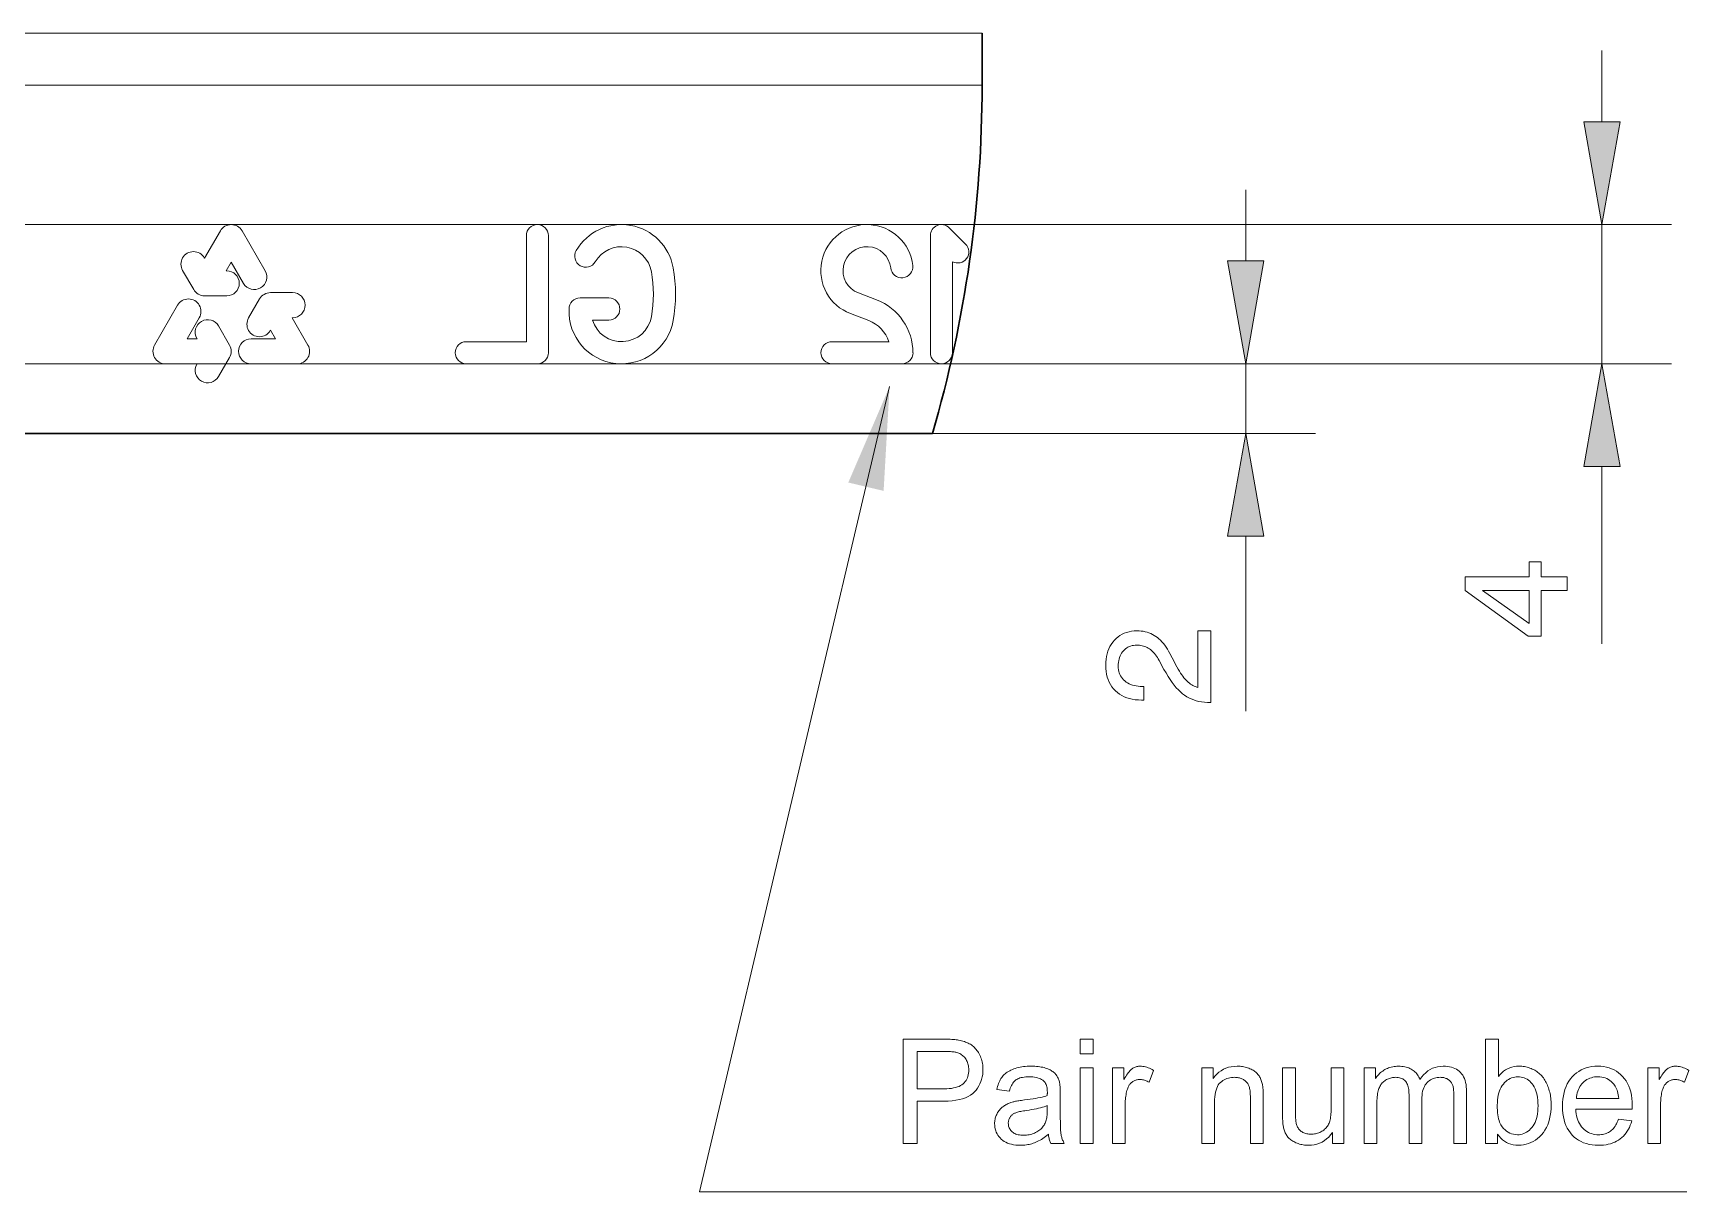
# Model space of a CAD drawing. Extents: x 5 to 409, y 5 to 583.
# Drawn here: x 263.95 to 311.5, y 170.77 to 204.06 of the extents above; entities that cross this region are included whole.
import ezdxf

# ---------------------------------------------------------------- set-up
doc = ezdxf.new("R2010")
doc.units = 0
for name, color, linetype, lineweight in [('DETAIL', 3, 'Continuous', 25), ('DIMENSIONS', 2, 'Continuous', 25), ('OUTLINE', 7, 'Continuous', 70), ('TEXT', 2, 'Continuous', 25)]:
    doc.layers.add(name, color=color, linetype=linetype, lineweight=lineweight)

msp = doc.modelspace()

# ---------------------------------------------------------------- linework, layer by layer
at = {"layer": 'DETAIL', "lineweight": 13}
for p, q in [((286.954, 204.057), (221.802, 204.057)), ((286.954, 202.557), (221.802, 202.557)), ((231.715, 198.557), (292.112, 198.557)), ((222.141, 194.557), (292.33, 194.557))]:
    msp.add_line(p, q, dxfattribs=at)
at = {"layer": 'DETAIL', "lineweight": 13, "ltscale": 0.106197}
for p, q in [((291.202, 204.057), (286.954, 204.057)), ((291.202, 202.557), (286.954, 202.557))]:
    msp.add_line(p, q, dxfattribs=at)
at = {"layer": 'DIMENSIONS', "lineweight": 13, "ltscale": 0.051139}
for p, q in [((309.004, 201.512), (309.004, 203.557)), ((298.773, 197.512), (298.773, 199.557))]:
    msp.add_line(p, q, dxfattribs=at)
at = {"layer": 'DIMENSIONS', "lineweight": 13, "ltscale": 0.472297}
msp.add_line((292.112, 198.557), (311.004, 198.557), dxfattribs=at)
at = {"layer": 'DIMENSIONS', "lineweight": 13, "ltscale": 0.1}
msp.add_line((309.004, 194.557), (309.004, 198.557), dxfattribs=at)
at = {"layer": 'DIMENSIONS', "lineweight": 13, "ltscale": 0.211064}
msp.add_line((292.33, 194.557), (300.773, 194.557), dxfattribs=at)
at = {"layer": 'DIMENSIONS', "lineweight": 13, "ltscale": 0.466838}
msp.add_line((292.33, 194.557), (311.004, 194.557), dxfattribs=at)
at = {"layer": 'DIMENSIONS', "lineweight": 13, "ltscale": 0.05}
msp.add_line((298.773, 192.557), (298.773, 194.557), dxfattribs=at)
at = {"layer": 'DIMENSIONS', "lineweight": 13, "ltscale": 0.274893}
msp.add_line((289.777, 192.557), (300.773, 192.557), dxfattribs=at)
at = {"layer": 'DIMENSIONS', "lineweight": 13, "ltscale": 0.127299}
msp.add_line((309.004, 186.511), (309.004, 191.603), dxfattribs=at)
at = {"layer": 'DIMENSIONS', "lineweight": 13, "ltscale": 0.125552}
msp.add_line((298.773, 184.581), (298.773, 189.603), dxfattribs=at)
at = {"layer": 'DIMENSIONS', "lineweight": 13}
for points in [[(308.483, 201.512), (309.004, 198.557), (309.525, 201.512)], [(298.252, 197.512), (298.773, 194.557), (299.294, 197.512)], [(309.525, 191.603), (309.004, 194.557), (308.483, 191.603)], [(299.294, 189.603), (298.773, 192.557), (298.252, 189.603)], [(308.004, 188.048), (307.262, 188.048), (307.262, 186.73), (306.882, 186.73), (305.071, 188.043), (305.071, 188.436), (306.916, 188.436), (306.916, 188.864), (307.262, 188.864), (307.262, 188.436), (308.004, 188.436)], [(306.916, 187.093), (306.916, 188.048), (305.573, 188.048)], [(297.773, 184.827), (297.76, 184.827), (297.673, 184.829), (297.588, 184.836), (297.506, 184.846), (297.428, 184.86), (297.352, 184.879), (297.279, 184.902), (297.209, 184.929), (297.142, 184.96), (297.078, 184.995), (297.017, 185.034), (296.957, 185.079), (296.898, 185.13), (296.839, 185.188), (296.779, 185.253), (296.72, 185.324), (296.661, 185.402), (296.602, 185.486), (296.543, 185.578), (296.484, 185.676), (296.426, 185.78), (296.287, 186.035), (296.261, 186.08), (296.236, 186.122), (296.209, 186.162), (296.182, 186.199), (296.154, 186.234), (296.126, 186.266), (296.097, 186.296), (296.068, 186.323), (296.038, 186.348), (296.007, 186.371), (295.976, 186.391), (295.943, 186.408), (295.909, 186.424), (295.875, 186.438), (295.839, 186.45), (295.802, 186.459), (295.764, 186.466), (295.725, 186.472), (295.685, 186.475), (295.644, 186.476), (295.597, 186.474), (295.552, 186.469), (295.509, 186.461), (295.468, 186.45), (295.428, 186.435), (295.391, 186.417), (295.355, 186.396), (295.321, 186.371), (295.289, 186.344), (295.259, 186.313), (295.231, 186.279), (295.206, 186.243), (295.184, 186.205), (295.165, 186.164), (295.149, 186.122), (295.136, 186.077), (295.125, 186.03), (295.118, 185.98), (295.114, 185.929), (295.112, 185.875), (295.114, 185.822), (295.12, 185.771), (295.129, 185.722), (295.142, 185.676), (295.159, 185.632), (295.179, 185.59), (295.203, 185.551), (295.231, 185.514), (295.263, 185.479), (295.298, 185.446), (295.336, 185.416), (295.378, 185.39), (295.422, 185.366), (295.468, 185.346), (295.518, 185.328), (295.57, 185.314), (295.626, 185.303), (295.684, 185.295), (295.744, 185.291), (295.808, 185.289), (295.844, 185.289), (295.844, 184.897), (295.783, 184.897), (295.69, 184.9), (295.601, 184.908), (295.516, 184.921), (295.435, 184.94), (295.358, 184.964), (295.284, 184.994), (295.215, 185.029), (295.15, 185.07), (295.088, 185.115), (295.031, 185.167), (294.978, 185.223), (294.931, 185.282), (294.89, 185.346), (294.854, 185.413), (294.823, 185.485), (294.798, 185.56), (294.779, 185.639), (294.765, 185.721), (294.757, 185.808), (294.754, 185.898), (294.756, 185.985), (294.764, 186.069), (294.776, 186.149), (294.793, 186.225), (294.816, 186.299), (294.843, 186.368), (294.875, 186.435), (294.912, 186.498), (294.954, 186.558), (295.001, 186.614), (295.051, 186.666), (295.105, 186.712), (295.162, 186.753), (295.222, 186.789), (295.286, 186.819), (295.352, 186.843), (295.421, 186.862), (295.494, 186.876), (295.569, 186.884), (295.648, 186.887), (295.709, 186.885), (295.769, 186.881), (295.827, 186.873), (295.883, 186.861), (295.938, 186.847), (295.992, 186.829), (296.044, 186.809), (296.094, 186.785), (296.143, 186.757), (296.191, 186.727), (296.237, 186.693), (296.281, 186.656), (296.325, 186.616), (296.367, 186.572), (296.408, 186.524), (296.448, 186.474), (296.486, 186.42), (296.524, 186.363), (296.56, 186.302), (296.594, 186.238), (296.723, 185.985), (296.76, 185.915), (296.797, 185.849), (296.832, 185.787), (296.867, 185.729), (296.902, 185.675), (296.935, 185.625), (296.968, 185.58), (297, 185.538), (297.032, 185.501), (297.062, 185.467), (297.093, 185.437), (297.124, 185.409), (297.157, 185.383), (297.19, 185.359), (297.223, 185.337), (297.257, 185.317), (297.292, 185.299), (297.328, 185.284), (297.365, 185.271), (297.402, 185.26), (297.402, 186.887), (297.773, 186.887)]]:
    msp.add_lwpolyline(points, close=True, dxfattribs=at)
for points in [[(308.483, 201.512), (309.004, 198.557), (308.483, 201.512), (309.525, 201.512)], [(298.252, 197.512), (298.773, 194.557), (298.252, 197.512), (299.294, 197.512)], [(309.525, 191.603), (309.004, 194.557), (309.525, 191.603), (308.483, 191.603)], [(299.294, 189.603), (298.773, 192.557), (299.294, 189.603), (298.252, 189.603)]]:
    msp.add_solid(points, dxfattribs=at)
at = {"layer": 'OUTLINE', "lineweight": 30, "ltscale": 0.0375}
msp.add_line((291.202, 202.557), (291.202, 204.057), dxfattribs=at)
at = {"layer": 'OUTLINE', "lineweight": 13, "ltscale": 0.022758}
msp.add_line((269.327, 198.377), (268.872, 197.589), dxfattribs=at)
at = {"layer": 'OUTLINE', "lineweight": 13, "ltscale": 0.033158}
msp.add_line((269.951, 198.377), (270.614, 197.229), dxfattribs=at)
at = {"layer": 'OUTLINE', "lineweight": 13, "ltscale": 0.016542}
msp.add_line((290.26, 198.464), (290.728, 197.996), dxfattribs=at)
at = {"layer": 'OUTLINE', "lineweight": 13, "ltscale": 0.076154}
msp.add_line((278.115, 198.239), (278.115, 195.193), dxfattribs=at)
at = {"layer": 'OUTLINE', "lineweight": 13, "ltscale": 0.084102}
for p, q in [((278.751, 198.239), (278.751, 194.875)), ((289.717, 194.875), (289.717, 198.239))]:
    msp.add_line(p, q, dxfattribs=at)
at = {"layer": 'OUTLINE', "lineweight": 13, "ltscale": 0.000326954}
msp.add_line((268.872, 197.589), (268.866, 197.6), dxfattribs=at)
at = {"layer": 'OUTLINE', "lineweight": 13, "ltscale": 0.007162}
msp.add_line((269.639, 197.477), (269.496, 197.229), dxfattribs=at)
at = {"layer": 'OUTLINE', "lineweight": 13, "ltscale": 0.017569}
msp.add_line((269.639, 197.477), (269.991, 196.869), dxfattribs=at)
at = {"layer": 'OUTLINE', "lineweight": 13, "ltscale": 0.065396}
msp.add_line((290.353, 194.875), (290.353, 197.491), dxfattribs=at)
at = {"layer": 'OUTLINE', "lineweight": 13, "ltscale": 0.015916}
for p, q in [((268.561, 196.689), (268.242, 197.24)), ((268.872, 196.509), (269.509, 196.509))]:
    msp.add_line(p, q, dxfattribs=at)
at = {"layer": 'OUTLINE', "lineweight": 13, "ltscale": 0.000327301}
msp.add_line((269.496, 197.229), (269.509, 197.229), dxfattribs=at)
at = {"layer": 'OUTLINE', "lineweight": 13, "ltscale": 0.015792}
for p, q in [((270.454, 196.422), (270.138, 195.875)), ((269.591, 194.738), (269.276, 194.19))]:
    msp.add_line(p, q, dxfattribs=at)
at = {"layer": 'OUTLINE', "lineweight": 13, "ltscale": 0.015791}
for p, q in [((270.765, 196.601), (271.397, 196.602)), ((269.591, 195.097), (269.276, 195.644))]:
    msp.add_line(p, q, dxfattribs=at)
at = {"layer": 'OUTLINE', "lineweight": 13, "ltscale": 0.020621}
msp.add_line((280.482, 196.448), (279.657, 196.448), dxfattribs=at)
at = {"layer": 'OUTLINE', "lineweight": 13, "ltscale": 0.013964}
for p, q in [((288.172, 196.393), (287.65, 196.592)), ((287.946, 195.799), (287.424, 195.998))]:
    msp.add_line(p, q, dxfattribs=at)
at = {"layer": 'OUTLINE', "lineweight": 13, "ltscale": 0.033007}
for p, q in [((267.439, 195.097), (268.099, 196.241)), ((271.53, 194.557), (270.21, 194.557))]:
    msp.add_line(p, q, dxfattribs=at)
at = {"layer": 'OUTLINE', "lineweight": 13, "ltscale": 0.017419}
for p, q in [((268.374, 195.277), (268.722, 195.881)), ((270.907, 195.277), (270.21, 195.277))]:
    msp.add_line(p, q, dxfattribs=at)
at = {"layer": 'OUTLINE', "lineweight": 13, "ltscale": 0.000232275}
msp.add_line((270.765, 195.522), (270.761, 195.514), dxfattribs=at)
at = {"layer": 'OUTLINE', "lineweight": 13, "ltscale": 0.007074}
msp.add_line((270.907, 195.277), (270.765, 195.522), dxfattribs=at)
at = {"layer": 'OUTLINE', "lineweight": 13, "ltscale": 0.022662}
for p, q in [((271.842, 195.097), (271.389, 195.882)), ((267.75, 194.557), (268.657, 194.557))]:
    msp.add_line(p, q, dxfattribs=at)
at = {"layer": 'OUTLINE', "lineweight": 13, "ltscale": 0.000232315}
msp.add_line((271.389, 195.882), (271.398, 195.882), dxfattribs=at)
at = {"layer": 'OUTLINE', "lineweight": 13, "ltscale": 0.011731}
msp.add_line((280.482, 195.812), (280.013, 195.812), dxfattribs=at)
at = {"layer": 'OUTLINE', "lineweight": 13, "ltscale": 0.007073}
msp.add_line((268.374, 195.277), (268.657, 195.277), dxfattribs=at)
at = {"layer": 'OUTLINE', "lineweight": 13, "ltscale": 0.000232225}
msp.add_line((268.657, 195.277), (268.652, 195.285), dxfattribs=at)
at = {"layer": 'OUTLINE', "lineweight": 13, "ltscale": 0.043213}
msp.add_line((278.115, 195.193), (276.387, 195.193), dxfattribs=at)
at = {"layer": 'OUTLINE', "lineweight": 13, "ltscale": 0.040952}
msp.add_line((286.891, 195.193), (288.529, 195.193), dxfattribs=at)
at = {"layer": 'OUTLINE', "lineweight": 13, "ltscale": 0.000231894}
msp.add_line((268.657, 194.557), (268.652, 194.549), dxfattribs=at)
at = {"layer": 'OUTLINE', "lineweight": 13, "ltscale": 0.051162}
msp.add_line((278.433, 194.557), (276.387, 194.557), dxfattribs=at)
at = {"layer": 'OUTLINE', "lineweight": 13, "ltscale": 0.050214}
msp.add_line((288.9, 194.557), (286.891, 194.557), dxfattribs=at)
at = {"layer": 'OUTLINE', "lineweight": 30}
msp.add_line((223.227, 192.557), (289.777, 192.557), dxfattribs=at)
msp.add_arc((255.402, 202.557), 35.8, 343.7799, 360, dxfattribs=at)
at = {"layer": 'OUTLINE', "lineweight": 13}
for centre, radius, start, end in [((269.639, 198.197), 0.36, 30, 150), ((278.433, 198.239), 0.318, 0, 180), ((280.847, 197.049), 1.508, 10.1845, 149.6553), ((287.895, 197.234), 1.323, 6.4074, 249.1141), ((290.035, 198.239), 0.318, 45, 180), ((280.847, 197.049), 0.872, 10.1845, 149.6553), ((287.895, 197.234), 0.687, 6.4074, 249.1141), ((290.503, 197.771), 0.318, 241.8684, 45), ((268.554, 197.42), 0.36, 30, 210), ((279.82, 197.65), 0.318, 149.6553, 329.6553), ((288.894, 197.346), 0.318, 186.4074, 6.4074), ((269.509, 196.869), 0.36, 270, 90), ((270.302, 197.049), 0.36, 210, 30), ((278.109, 196.557), 3.654, 349.8155, 10.1845), ((278.109, 196.557), 4.29, 349.8155, 10.1845), ((268.41, 196.061), 0.36, 330, 150), ((268.872, 196.869), 0.36, 210, 270), ((270.766, 196.241), 0.36, 90.0928, 149.9072), ((271.398, 196.242), 0.36, 270.0928, 90.0928), ((279.656, 196.132), 0.316, 89.8247, 180.4338), ((280.482, 196.13), 0.318, 270, 90), ((287.593, 194.875), 1.624, 0, 69.1141), ((280.847, 196.065), 1.508, 177.5549, 349.8155), ((280.847, 196.065), 0.872, 196.9015, 349.8155), ((268.964, 195.465), 0.36, 29.9072, 209.9072), ((270.449, 195.695), 0.36, 149.9072, 329.9072), ((287.593, 194.875), 0.988, 18.7637, 69.1141), ((267.75, 194.917), 0.36, 150, 270), ((269.279, 194.917), 0.36, 330.0928, 29.9072), ((270.21, 194.917), 0.36, 90, 270), ((271.53, 194.917), 0.36, 270, 30), ((276.387, 194.875), 0.318, 90, 270), ((286.891, 194.875), 0.318, 90, 270), ((268.964, 194.37), 0.36, 150.0928, 330.0928), ((278.433, 194.875), 0.318, 270, 0), ((288.9, 194.875), 0.318, 270, 0), ((290.035, 194.875), 0.318, 180, 0)]:
    msp.add_arc(centre, radius, start, end, dxfattribs=at)
at = {"layer": 'TEXT', "lineweight": 13}
msp.add_lwpolyline([(288.545, 193.903), (283.091, 170.769), (311.442, 170.769)], dxfattribs=at)
for points in [[(288.938, 172.157), (288.938, 175.157), (290.07, 175.157), (290.128, 175.157), (290.184, 175.156), (290.237, 175.155), (290.286, 175.153), (290.334, 175.15), (290.378, 175.147), (290.419, 175.143), (290.458, 175.139), (290.493, 175.134), (290.526, 175.129), (290.57, 175.121), (290.612, 175.111), (290.653, 175.101), (290.692, 175.089), (290.73, 175.075), (290.766, 175.061), (290.801, 175.045), (290.834, 175.027), (290.866, 175.009), (290.897, 174.989), (290.926, 174.967), (290.954, 174.944), (290.981, 174.919), (291.007, 174.893), (291.032, 174.864), (291.055, 174.835), (291.077, 174.803), (291.098, 174.77), (291.118, 174.735), (291.137, 174.699), (291.155, 174.661), (291.17, 174.623), (291.184, 174.584), (291.196, 174.544), (291.206, 174.504), (291.214, 174.462), (291.22, 174.42), (291.225, 174.377), (291.227, 174.334), (291.228, 174.29), (291.226, 174.214), (291.219, 174.141), (291.206, 174.071), (291.189, 174.002), (291.167, 173.936), (291.141, 173.873), (291.109, 173.812), (291.072, 173.753), (291.031, 173.696), (290.985, 173.642), (290.932, 173.592), (290.872, 173.547), (290.803, 173.507), (290.727, 173.472), (290.643, 173.443), (290.551, 173.419), (290.451, 173.401), (290.344, 173.388), (290.228, 173.38), (290.105, 173.377), (289.335, 173.377), (289.335, 172.157)], [(294.02, 174.734), (294.02, 175.157), (294.388, 175.157), (294.388, 174.734)], [(306.001, 172.157), (305.659, 172.157), (305.659, 175.157), (306.028, 175.157), (306.028, 174.087), (306.076, 174.143), (306.126, 174.192), (306.179, 174.236), (306.235, 174.274), (306.293, 174.307), (306.354, 174.333), (306.418, 174.353), (306.484, 174.368), (306.552, 174.377), (306.623, 174.38), (306.663, 174.379), (306.703, 174.377), (306.742, 174.372), (306.78, 174.367), (306.818, 174.36), (306.856, 174.351), (306.893, 174.34), (306.93, 174.328), (306.967, 174.314), (307.003, 174.299), (307.038, 174.282), (307.072, 174.264), (307.105, 174.245), (307.136, 174.224), (307.166, 174.202), (307.195, 174.178), (307.222, 174.154), (307.249, 174.128), (307.274, 174.1), (307.298, 174.072), (307.32, 174.042), (307.342, 174.011), (307.362, 173.979), (307.382, 173.945), (307.401, 173.91), (307.418, 173.874), (307.435, 173.837), (307.45, 173.799), (307.465, 173.76), (307.479, 173.719), (307.491, 173.677), (307.502, 173.635), (307.512, 173.592), (307.521, 173.549), (307.528, 173.505), (307.534, 173.46), (307.538, 173.415), (307.542, 173.37), (307.543, 173.324), (307.544, 173.277), (307.541, 173.168), (307.533, 173.063), (307.519, 172.964), (307.5, 172.87), (307.475, 172.782), (307.445, 172.698), (307.409, 172.619), (307.367, 172.545), (307.32, 172.477), (307.268, 172.413), (307.212, 172.355), (307.153, 172.303), (307.092, 172.258), (307.029, 172.218), (306.964, 172.184), (306.897, 172.157), (306.827, 172.136), (306.755, 172.12), (306.681, 172.111), (306.605, 172.108), (306.53, 172.111), (306.458, 172.121), (306.389, 172.137), (306.324, 172.16), (306.262, 172.189), (306.203, 172.224), (306.147, 172.266), (306.095, 172.314), (306.047, 172.369), (306.001, 172.43)], [(289.335, 173.731), (290.111, 173.731), (290.186, 173.732), (290.256, 173.737), (290.322, 173.744), (290.383, 173.754), (290.44, 173.767), (290.492, 173.783), (290.54, 173.801), (290.584, 173.823), (290.623, 173.847), (290.657, 173.874), (290.688, 173.904), (290.716, 173.936), (290.74, 173.971), (290.761, 174.008), (290.779, 174.047), (290.793, 174.088), (290.804, 174.132), (290.813, 174.178), (290.817, 174.227), (290.819, 174.277), (290.818, 174.315), (290.815, 174.351), (290.81, 174.386), (290.804, 174.419), (290.795, 174.452), (290.785, 174.484), (290.772, 174.514), (290.758, 174.544), (290.742, 174.572), (290.724, 174.6), (290.704, 174.626), (290.683, 174.65), (290.661, 174.672), (290.638, 174.692), (290.614, 174.711), (290.588, 174.728), (290.561, 174.743), (290.533, 174.756), (290.504, 174.767), (290.473, 174.777), (290.451, 174.782), (290.426, 174.786), (290.398, 174.79), (290.366, 174.794), (290.33, 174.797), (290.292, 174.799), (290.25, 174.801), (290.204, 174.802), (290.155, 174.803), (290.103, 174.803), (289.335, 174.803)], [(293.105, 172.425), (293.064, 172.392), (293.024, 172.36), (292.983, 172.33), (292.944, 172.303), (292.904, 172.277), (292.865, 172.254), (292.826, 172.232), (292.787, 172.213), (292.749, 172.195), (292.711, 172.18), (292.673, 172.166), (292.634, 172.154), (292.595, 172.143), (292.555, 172.134), (292.515, 172.126), (292.474, 172.12), (292.432, 172.115), (292.39, 172.111), (292.348, 172.109), (292.305, 172.108), (292.235, 172.11), (292.168, 172.115), (292.105, 172.124), (292.045, 172.136), (291.988, 172.152), (291.935, 172.171), (291.885, 172.194), (291.838, 172.22), (291.794, 172.25), (291.754, 172.283), (291.718, 172.319), (291.685, 172.357), (291.656, 172.397), (291.631, 172.439), (291.61, 172.482), (291.593, 172.528), (291.579, 172.576), (291.57, 172.625), (291.564, 172.677), (291.562, 172.73), (291.563, 172.762), (291.565, 172.793), (291.568, 172.824), (291.573, 172.854), (291.58, 172.883), (291.588, 172.912), (291.597, 172.94), (291.608, 172.968), (291.621, 172.995), (291.635, 173.022), (291.649, 173.048), (291.665, 173.073), (291.682, 173.096), (291.7, 173.119), (291.718, 173.141), (291.738, 173.162), (291.758, 173.181), (291.78, 173.2), (291.802, 173.217), (291.825, 173.234), (291.849, 173.249), (291.873, 173.264), (291.898, 173.278), (291.924, 173.291), (291.95, 173.304), (291.977, 173.316), (292.004, 173.326), (292.032, 173.337), (292.061, 173.346), (292.09, 173.355), (292.113, 173.36), (292.138, 173.366), (292.165, 173.372), (292.194, 173.377), (292.226, 173.383), (292.26, 173.388), (292.296, 173.394), (292.334, 173.399), (292.375, 173.404), (292.417, 173.41), (292.504, 173.421), (292.586, 173.432), (292.664, 173.444), (292.736, 173.456), (292.805, 173.468), (292.868, 173.481), (292.926, 173.494), (292.98, 173.508), (293.03, 173.522), (293.074, 173.537), (293.075, 173.551), (293.075, 173.565), (293.075, 173.577), (293.075, 173.588), (293.076, 173.599), (293.076, 173.608), (293.076, 173.616), (293.076, 173.622), (293.076, 173.628), (293.076, 173.633), (293.075, 173.677), (293.072, 173.718), (293.067, 173.756), (293.059, 173.792), (293.05, 173.825), (293.039, 173.855), (293.025, 173.883), (293.009, 173.908), (292.992, 173.93), (292.972, 173.95), (292.942, 173.974), (292.91, 173.995), (292.875, 174.014), (292.837, 174.03), (292.796, 174.044), (292.753, 174.055), (292.707, 174.064), (292.658, 174.07), (292.607, 174.074), (292.552, 174.075), (292.502, 174.074), (292.454, 174.071), (292.409, 174.067), (292.366, 174.06), (292.326, 174.052), (292.289, 174.042), (292.255, 174.03), (292.224, 174.017), (292.195, 174.001), (292.169, 173.984), (292.144, 173.964), (292.122, 173.942), (292.1, 173.917), (292.08, 173.888), (292.061, 173.858), (292.043, 173.824), (292.027, 173.788), (292.012, 173.748), (291.998, 173.706), (291.985, 173.661), (291.625, 173.711), (291.636, 173.756), (291.647, 173.8), (291.66, 173.841), (291.675, 173.881), (291.69, 173.92), (291.707, 173.956), (291.725, 173.991), (291.744, 174.024), (291.765, 174.055), (291.787, 174.084), (291.81, 174.112), (291.836, 174.138), (291.864, 174.163), (291.893, 174.187), (291.925, 174.21), (291.958, 174.231), (291.994, 174.251), (292.031, 174.27), (292.071, 174.287), (292.112, 174.303), (292.156, 174.318), (292.2, 174.331), (292.246, 174.342), (292.293, 174.352), (292.342, 174.361), (292.392, 174.367), (292.443, 174.373), (292.496, 174.377), (292.55, 174.379), (292.606, 174.38), (292.66, 174.379), (292.713, 174.377), (292.763, 174.374), (292.811, 174.369), (292.858, 174.363), (292.902, 174.356), (292.944, 174.348), (292.984, 174.338), (293.022, 174.327), (293.058, 174.314), (293.092, 174.301), (293.124, 174.287), (293.154, 174.272), (293.182, 174.256), (293.209, 174.24), (293.233, 174.224), (293.256, 174.206), (293.277, 174.188), (293.296, 174.169), (293.314, 174.15), (293.329, 174.129), (293.344, 174.108), (293.358, 174.085), (293.371, 174.062), (293.383, 174.037), (293.394, 174.012), (293.404, 173.985), (293.413, 173.957), (293.421, 173.929), (293.428, 173.899), (293.432, 173.879), (293.435, 173.855), (293.438, 173.829), (293.44, 173.799), (293.442, 173.767), (293.444, 173.731), (293.445, 173.693), (293.446, 173.651), (293.446, 173.607), (293.447, 173.559), (293.447, 173.068), (293.447, 172.969), (293.448, 172.878), (293.449, 172.794), (293.45, 172.718), (293.452, 172.649), (293.455, 172.588), (293.458, 172.534), (293.462, 172.488), (293.466, 172.449), (293.47, 172.418), (293.475, 172.391), (293.481, 172.364), (293.488, 172.338), (293.496, 172.311), (293.505, 172.285), (293.515, 172.259), (293.526, 172.233), (293.537, 172.208), (293.55, 172.182), (293.563, 172.157), (293.179, 172.157), (293.167, 172.181), (293.157, 172.205), (293.148, 172.23), (293.139, 172.255), (293.131, 172.282), (293.124, 172.309), (293.118, 172.337), (293.113, 172.366), (293.109, 172.395)], [(294.02, 172.157), (294.02, 174.331), (294.388, 174.331), (294.388, 172.157)], [(294.945, 172.157), (294.945, 174.331), (295.276, 174.331), (295.276, 174.001), (295.301, 174.046), (295.326, 174.087), (295.35, 174.126), (295.374, 174.161), (295.398, 174.193), (295.421, 174.222), (295.444, 174.248), (295.467, 174.27), (295.489, 174.29), (295.51, 174.306), (295.532, 174.32), (295.554, 174.333), (295.577, 174.344), (295.6, 174.353), (295.623, 174.361), (295.647, 174.368), (295.671, 174.373), (295.696, 174.377), (295.721, 174.379), (295.747, 174.38), (295.784, 174.379), (295.821, 174.375), (295.859, 174.369), (295.897, 174.361), (295.934, 174.35), (295.972, 174.337), (296.01, 174.322), (296.049, 174.304), (296.087, 174.284), (296.125, 174.261), (295.998, 173.919), (295.971, 173.934), (295.944, 173.948), (295.917, 173.96), (295.89, 173.97), (295.863, 173.979), (295.836, 173.986), (295.809, 173.992), (295.782, 173.996), (295.755, 173.998), (295.728, 173.999), (295.704, 173.998), (295.681, 173.996), (295.658, 173.993), (295.636, 173.988), (295.614, 173.981), (295.592, 173.973), (295.571, 173.964), (295.551, 173.953), (295.531, 173.94), (295.511, 173.926), (295.493, 173.911), (295.475, 173.895), (295.459, 173.878), (295.443, 173.859), (295.429, 173.84), (295.416, 173.819), (295.404, 173.797), (295.393, 173.774), (295.383, 173.75), (295.374, 173.725), (295.363, 173.685), (295.352, 173.645), (295.343, 173.604), (295.335, 173.562), (295.328, 173.519), (295.323, 173.476), (295.318, 173.432), (295.315, 173.387), (295.313, 173.341), (295.313, 173.295), (295.313, 172.157)], [(297.509, 172.157), (297.509, 174.331), (297.84, 174.331), (297.84, 174.022), (297.89, 174.09), (297.944, 174.151), (298.003, 174.204), (298.066, 174.251), (298.133, 174.29), (298.204, 174.322), (298.28, 174.348), (298.359, 174.365), (298.444, 174.376), (298.532, 174.38), (298.571, 174.379), (298.609, 174.377), (298.647, 174.373), (298.684, 174.368), (298.72, 174.362), (298.756, 174.354), (298.791, 174.345), (298.826, 174.335), (298.86, 174.323), (298.893, 174.309), (298.925, 174.295), (298.956, 174.279), (298.984, 174.263), (299.012, 174.246), (299.037, 174.228), (299.061, 174.209), (299.083, 174.189), (299.104, 174.168), (299.122, 174.146), (299.14, 174.124), (299.156, 174.101), (299.17, 174.076), (299.184, 174.051), (299.197, 174.025), (299.209, 173.999), (299.22, 173.971), (299.23, 173.942), (299.239, 173.913), (299.247, 173.883), (299.254, 173.852), (299.258, 173.83), (299.262, 173.805), (299.265, 173.777), (299.267, 173.745), (299.27, 173.711), (299.271, 173.674), (299.273, 173.633), (299.274, 173.59), (299.274, 173.543), (299.275, 173.494), (299.275, 172.157), (298.906, 172.157), (298.906, 173.479), (298.906, 173.523), (298.905, 173.565), (298.902, 173.604), (298.899, 173.641), (298.896, 173.676), (298.891, 173.709), (298.885, 173.739), (298.879, 173.767), (298.872, 173.793), (298.863, 173.816), (298.854, 173.838), (298.844, 173.859), (298.832, 173.879), (298.818, 173.898), (298.804, 173.916), (298.788, 173.934), (298.771, 173.95), (298.752, 173.966), (298.732, 173.98), (298.711, 173.994), (298.689, 174.007), (298.666, 174.018), (298.642, 174.028), (298.617, 174.037), (298.592, 174.044), (298.566, 174.05), (298.539, 174.055), (298.511, 174.058), (298.483, 174.06), (298.454, 174.061), (298.408, 174.059), (298.363, 174.055), (298.319, 174.047), (298.276, 174.037), (298.235, 174.023), (298.195, 174.007), (298.156, 173.987), (298.119, 173.965), (298.083, 173.94), (298.048, 173.911), (298.015, 173.879), (297.986, 173.841), (297.961, 173.797), (297.939, 173.749), (297.92, 173.695), (297.904, 173.635), (297.892, 173.571), (297.884, 173.501), (297.879, 173.425), (297.877, 173.344), (297.877, 172.157)], [(301.264, 172.157), (301.264, 172.477), (301.211, 172.407), (301.155, 172.344), (301.095, 172.289), (301.032, 172.241), (300.964, 172.2), (300.894, 172.167), (300.819, 172.141), (300.741, 172.123), (300.66, 172.112), (300.574, 172.108), (300.536, 172.109), (300.498, 172.111), (300.461, 172.115), (300.424, 172.12), (300.388, 172.127), (300.353, 172.135), (300.317, 172.144), (300.283, 172.155), (300.249, 172.168), (300.215, 172.182), (300.183, 172.197), (300.152, 172.213), (300.123, 172.23), (300.095, 172.247), (300.07, 172.265), (300.046, 172.284), (300.024, 172.304), (300.003, 172.324), (299.984, 172.345), (299.967, 172.367), (299.952, 172.39), (299.937, 172.414), (299.923, 172.439), (299.91, 172.464), (299.899, 172.491), (299.888, 172.519), (299.878, 172.548), (299.869, 172.578), (299.861, 172.608), (299.854, 172.64), (299.85, 172.663), (299.846, 172.689), (299.842, 172.717), (299.839, 172.747), (299.837, 172.781), (299.835, 172.816), (299.833, 172.854), (299.832, 172.895), (299.832, 172.938), (299.831, 172.984), (299.831, 174.331), (300.2, 174.331), (300.2, 173.125), (300.2, 173.069), (300.201, 173.017), (300.202, 172.969), (300.203, 172.925), (300.205, 172.884), (300.208, 172.847), (300.211, 172.814), (300.214, 172.784), (300.218, 172.758), (300.222, 172.737), (300.23, 172.708), (300.239, 172.681), (300.25, 172.655), (300.262, 172.63), (300.276, 172.607), (300.292, 172.585), (300.309, 172.564), (300.328, 172.544), (300.348, 172.526), (300.369, 172.508), (300.393, 172.493), (300.417, 172.478), (300.442, 172.466), (300.468, 172.455), (300.495, 172.446), (300.524, 172.439), (300.553, 172.433), (300.584, 172.429), (300.615, 172.426), (300.648, 172.425), (300.681, 172.426), (300.713, 172.429), (300.745, 172.433), (300.777, 172.439), (300.808, 172.447), (300.839, 172.456), (300.87, 172.467), (300.9, 172.48), (300.93, 172.494), (300.959, 172.51), (300.987, 172.528), (301.014, 172.547), (301.038, 172.567), (301.062, 172.588), (301.083, 172.611), (301.103, 172.634), (301.121, 172.659), (301.137, 172.686), (301.152, 172.713), (301.165, 172.742), (301.176, 172.772), (301.186, 172.805), (301.195, 172.841), (301.203, 172.88), (301.21, 172.921), (301.215, 172.965), (301.219, 173.011), (301.222, 173.06), (301.224, 173.112), (301.225, 173.166), (301.225, 174.331), (301.593, 174.331), (301.593, 172.157)], [(302.17, 172.157), (302.17, 174.331), (302.5, 174.331), (302.5, 174.026), (302.521, 174.057), (302.543, 174.087), (302.567, 174.116), (302.592, 174.143), (302.619, 174.17), (302.647, 174.195), (302.676, 174.219), (302.707, 174.241), (302.739, 174.262), (302.772, 174.283), (302.806, 174.301), (302.842, 174.318), (302.878, 174.332), (302.915, 174.345), (302.954, 174.355), (302.993, 174.364), (303.033, 174.371), (303.074, 174.376), (303.116, 174.379), (303.159, 174.38), (303.206, 174.379), (303.252, 174.376), (303.296, 174.371), (303.338, 174.364), (303.378, 174.355), (303.417, 174.344), (303.454, 174.331), (303.489, 174.316), (303.523, 174.299), (303.555, 174.279), (303.585, 174.259), (303.613, 174.236), (303.639, 174.212), (303.664, 174.186), (303.686, 174.159), (303.707, 174.13), (303.726, 174.1), (303.744, 174.068), (303.759, 174.034), (303.773, 173.999), (303.826, 174.071), (303.882, 174.136), (303.941, 174.193), (304.004, 174.243), (304.069, 174.285), (304.138, 174.319), (304.21, 174.345), (304.285, 174.365), (304.363, 174.376), (304.444, 174.38), (304.507, 174.378), (304.567, 174.373), (304.624, 174.364), (304.679, 174.351), (304.73, 174.335), (304.778, 174.315), (304.823, 174.292), (304.866, 174.265), (304.905, 174.235), (304.941, 174.201), (304.974, 174.163), (305.004, 174.121), (305.03, 174.076), (305.052, 174.027), (305.072, 173.973), (305.087, 173.916), (305.099, 173.855), (305.108, 173.79), (305.113, 173.722), (305.115, 173.649), (305.115, 172.157), (304.749, 172.157), (304.749, 173.526), (304.748, 173.569), (304.747, 173.61), (304.746, 173.648), (304.743, 173.683), (304.74, 173.716), (304.736, 173.747), (304.731, 173.775), (304.726, 173.801), (304.72, 173.824), (304.713, 173.845), (304.705, 173.864), (304.696, 173.882), (304.686, 173.9), (304.675, 173.916), (304.663, 173.932), (304.649, 173.948), (304.634, 173.962), (304.618, 173.976), (304.601, 173.989), (304.583, 174.001), (304.564, 174.012), (304.544, 174.023), (304.524, 174.031), (304.502, 174.039), (304.481, 174.046), (304.458, 174.051), (304.435, 174.055), (304.411, 174.058), (304.387, 174.06), (304.362, 174.061), (304.317, 174.059), (304.273, 174.054), (304.231, 174.047), (304.191, 174.036), (304.152, 174.022), (304.115, 174.006), (304.079, 173.986), (304.045, 173.963), (304.012, 173.937), (303.981, 173.908), (303.953, 173.876), (303.927, 173.84), (303.904, 173.8), (303.884, 173.757), (303.868, 173.71), (303.854, 173.659), (303.844, 173.605), (303.836, 173.547), (303.831, 173.485), (303.83, 173.42), (303.83, 172.157), (303.462, 172.157), (303.462, 173.569), (303.461, 173.617), (303.458, 173.663), (303.453, 173.706), (303.447, 173.746), (303.439, 173.784), (303.429, 173.82), (303.417, 173.853), (303.404, 173.884), (303.389, 173.912), (303.372, 173.938), (303.352, 173.961), (303.331, 173.982), (303.307, 174), (303.281, 174.016), (303.253, 174.03), (303.222, 174.041), (303.189, 174.049), (303.154, 174.056), (303.117, 174.059), (303.077, 174.061), (303.046, 174.06), (303.016, 174.057), (302.986, 174.053), (302.956, 174.047), (302.927, 174.04), (302.899, 174.031), (302.871, 174.02), (302.843, 174.008), (302.816, 173.994), (302.789, 173.979), (302.764, 173.962), (302.739, 173.943), (302.717, 173.923), (302.695, 173.901), (302.676, 173.878), (302.657, 173.853), (302.64, 173.827), (302.625, 173.799), (302.611, 173.77), (302.598, 173.739), (302.587, 173.706), (302.577, 173.671), (302.568, 173.632), (302.56, 173.591), (302.554, 173.547), (302.548, 173.5), (302.544, 173.45), (302.541, 173.398), (302.539, 173.343), (302.539, 173.285), (302.539, 172.157)], [(305.997, 173.26), (305.998, 173.184), (306.001, 173.113), (306.007, 173.045), (306.014, 172.982), (306.024, 172.924), (306.035, 172.869), (306.049, 172.819), (306.065, 172.774), (306.083, 172.733), (306.103, 172.696), (306.139, 172.642), (306.178, 172.593), (306.219, 172.551), (306.262, 172.514), (306.308, 172.482), (306.356, 172.457), (306.407, 172.437), (306.46, 172.423), (306.516, 172.414), (306.574, 172.411), (306.622, 172.413), (306.668, 172.42), (306.713, 172.43), (306.757, 172.445), (306.799, 172.464), (306.84, 172.487), (306.88, 172.514), (306.919, 172.545), (306.956, 172.581), (306.992, 172.621), (307.025, 172.665), (307.055, 172.713), (307.081, 172.765), (307.104, 172.822), (307.124, 172.882), (307.139, 172.947), (307.152, 173.015), (307.161, 173.088), (307.166, 173.165), (307.168, 173.246), (307.166, 173.329), (307.161, 173.407), (307.152, 173.481), (307.141, 173.551), (307.125, 173.616), (307.107, 173.677), (307.085, 173.733), (307.06, 173.784), (307.031, 173.832), (306.999, 173.874), (306.964, 173.913), (306.928, 173.947), (306.891, 173.978), (306.852, 174.004), (306.812, 174.026), (306.771, 174.044), (306.728, 174.059), (306.683, 174.069), (306.638, 174.075), (306.591, 174.077), (306.543, 174.075), (306.497, 174.068), (306.452, 174.058), (306.408, 174.043), (306.365, 174.024), (306.324, 174.001), (306.285, 173.974), (306.246, 173.943), (306.209, 173.907), (306.173, 173.867), (306.14, 173.823), (306.11, 173.776), (306.083, 173.724), (306.06, 173.669), (306.041, 173.611), (306.025, 173.548), (306.013, 173.482), (306.004, 173.412), (305.999, 173.338)], [(309.48, 172.857), (309.861, 172.81), (309.841, 172.745), (309.818, 172.683), (309.793, 172.623), (309.764, 172.567), (309.732, 172.514), (309.697, 172.464), (309.659, 172.416), (309.618, 172.372), (309.574, 172.331), (309.527, 172.292), (309.477, 172.257), (309.424, 172.226), (309.369, 172.199), (309.311, 172.175), (309.25, 172.154), (309.186, 172.138), (309.12, 172.125), (309.051, 172.116), (308.979, 172.11), (308.905, 172.108), (308.812, 172.111), (308.722, 172.12), (308.637, 172.135), (308.555, 172.155), (308.478, 172.182), (308.404, 172.214), (308.334, 172.252), (308.268, 172.296), (308.207, 172.346), (308.149, 172.402), (308.096, 172.463), (308.048, 172.529), (308.006, 172.599), (307.97, 172.675), (307.939, 172.755), (307.914, 172.839), (307.895, 172.929), (307.881, 173.023), (307.872, 173.122), (307.869, 173.226), (307.872, 173.333), (307.881, 173.435), (307.895, 173.533), (307.915, 173.625), (307.94, 173.713), (307.971, 173.795), (308.008, 173.873), (308.05, 173.946), (308.098, 174.014), (308.152, 174.077), (308.21, 174.134), (308.272, 174.186), (308.336, 174.231), (308.405, 174.271), (308.476, 174.304), (308.551, 174.331), (308.629, 174.352), (308.711, 174.368), (308.796, 174.377), (308.885, 174.38), (308.97, 174.377), (309.052, 174.368), (309.132, 174.353), (309.208, 174.332), (309.28, 174.306), (309.35, 174.273), (309.417, 174.234), (309.48, 174.19), (309.54, 174.139), (309.597, 174.083), (309.649, 174.021), (309.696, 173.955), (309.738, 173.883), (309.773, 173.807), (309.804, 173.726), (309.829, 173.64), (309.848, 173.549), (309.862, 173.454), (309.87, 173.353), (309.873, 173.248), (309.873, 173.241), (309.873, 173.234), (309.873, 173.226), (309.873, 173.217), (309.872, 173.207), (309.872, 173.197), (309.872, 173.186), (309.872, 173.175), (309.871, 173.163), (309.871, 173.15), (308.25, 173.15), (308.256, 173.08), (308.265, 173.013), (308.277, 172.95), (308.292, 172.89), (308.311, 172.834), (308.333, 172.781), (308.358, 172.731), (308.386, 172.684), (308.418, 172.641), (308.453, 172.601), (308.49, 172.565), (308.529, 172.533), (308.57, 172.504), (308.613, 172.48), (308.657, 172.459), (308.704, 172.442), (308.752, 172.428), (308.802, 172.419), (308.853, 172.413), (308.907, 172.411), (308.947, 172.412), (308.986, 172.415), (309.023, 172.421), (309.06, 172.428), (309.095, 172.438), (309.129, 172.449), (309.162, 172.463), (309.193, 172.479), (309.224, 172.497), (309.253, 172.518), (309.281, 172.54), (309.308, 172.565), (309.333, 172.593), (309.358, 172.623), (309.381, 172.656), (309.403, 172.691), (309.424, 172.729), (309.444, 172.769), (309.463, 172.812)], [(308.271, 173.453), (309.484, 173.453), (309.478, 173.506), (309.471, 173.557), (309.461, 173.605), (309.45, 173.65), (309.437, 173.693), (309.422, 173.732), (309.406, 173.769), (309.387, 173.804), (309.367, 173.835), (309.345, 173.864), (309.309, 173.905), (309.27, 173.941), (309.23, 173.973), (309.187, 174), (309.143, 174.024), (309.096, 174.043), (309.047, 174.058), (308.997, 174.068), (308.944, 174.075), (308.889, 174.077), (308.839, 174.075), (308.79, 174.07), (308.744, 174.062), (308.699, 174.05), (308.655, 174.034), (308.613, 174.016), (308.573, 173.994), (308.534, 173.968), (308.497, 173.939), (308.462, 173.907), (308.429, 173.872), (308.399, 173.835), (308.372, 173.795), (308.348, 173.753), (308.328, 173.709), (308.31, 173.662), (308.296, 173.613), (308.284, 173.562), (308.276, 173.508)], [(310.319, 172.157), (310.319, 174.331), (310.651, 174.331), (310.651, 174.001), (310.676, 174.046), (310.701, 174.087), (310.725, 174.126), (310.749, 174.161), (310.773, 174.193), (310.796, 174.222), (310.819, 174.248), (310.841, 174.27), (310.863, 174.29), (310.885, 174.306), (310.907, 174.32), (310.929, 174.333), (310.951, 174.344), (310.974, 174.353), (310.998, 174.361), (311.021, 174.368), (311.046, 174.373), (311.07, 174.377), (311.096, 174.379), (311.121, 174.38), (311.159, 174.379), (311.196, 174.375), (311.233, 174.369), (311.271, 174.361), (311.309, 174.35), (311.347, 174.337), (311.385, 174.322), (311.423, 174.304), (311.461, 174.284), (311.5, 174.261), (311.373, 173.919), (311.346, 173.934), (311.319, 173.948), (311.292, 173.96), (311.265, 173.97), (311.238, 173.979), (311.211, 173.986), (311.184, 173.992), (311.157, 173.996), (311.13, 173.998), (311.103, 173.999), (311.079, 173.998), (311.055, 173.996), (311.033, 173.993), (311.01, 173.988), (310.988, 173.981), (310.967, 173.973), (310.946, 173.964), (310.925, 173.953), (310.905, 173.94), (310.886, 173.926), (310.867, 173.911), (310.85, 173.895), (310.833, 173.878), (310.818, 173.859), (310.804, 173.84), (310.79, 173.819), (310.778, 173.797), (310.767, 173.774), (310.757, 173.75), (310.749, 173.725), (310.737, 173.685), (310.727, 173.645), (310.717, 173.604), (310.709, 173.562), (310.703, 173.519), (310.697, 173.476), (310.693, 173.432), (310.69, 173.387), (310.688, 173.341), (310.687, 173.295), (310.687, 172.157)], [(293.074, 173.248), (293.032, 173.232), (292.986, 173.216), (292.936, 173.201), (292.882, 173.187), (292.823, 173.172), (292.761, 173.159), (292.695, 173.146), (292.625, 173.133), (292.551, 173.121), (292.472, 173.109), (292.428, 173.102), (292.387, 173.096), (292.348, 173.089), (292.312, 173.081), (292.279, 173.074), (292.248, 173.067), (292.22, 173.059), (292.194, 173.051), (292.171, 173.043), (292.151, 173.035), (292.133, 173.027), (292.115, 173.017), (292.099, 173.007), (292.083, 172.996), (292.068, 172.985), (292.054, 172.973), (292.04, 172.959), (292.028, 172.946), (292.017, 172.931), (292.006, 172.916), (291.996, 172.9), (291.988, 172.883), (291.98, 172.867), (291.973, 172.85), (291.968, 172.832), (291.963, 172.815), (291.959, 172.797), (291.957, 172.778), (291.955, 172.76), (291.955, 172.741), (291.956, 172.712), (291.959, 172.684), (291.965, 172.657), (291.973, 172.631), (291.983, 172.606), (291.995, 172.581), (292.009, 172.558), (292.026, 172.536), (292.045, 172.515), (292.066, 172.495), (292.09, 172.476), (292.115, 172.46), (292.143, 172.445), (292.172, 172.432), (292.204, 172.421), (292.237, 172.413), (292.273, 172.406), (292.311, 172.401), (292.351, 172.398), (292.393, 172.397), (292.435, 172.398), (292.476, 172.401), (292.516, 172.405), (292.555, 172.412), (292.594, 172.42), (292.631, 172.43), (292.668, 172.442), (292.703, 172.456), (292.738, 172.472), (292.771, 172.49), (292.804, 172.509), (292.834, 172.53), (292.863, 172.552), (292.89, 172.575), (292.915, 172.6), (292.938, 172.626), (292.96, 172.654), (292.98, 172.683), (292.998, 172.713), (293.015, 172.745), (293.026, 172.771), (293.036, 172.799), (293.045, 172.83), (293.053, 172.864), (293.059, 172.899), (293.065, 172.937), (293.069, 172.978), (293.072, 173.02), (293.074, 173.066), (293.074, 173.113)]]:
    msp.add_lwpolyline(points, close=True, dxfattribs=at)
msp.add_solid([(288.374, 190.907), (288.545, 193.903), (287.36, 191.147)], dxfattribs=at)

doc.saveas('drawing.dxf')
